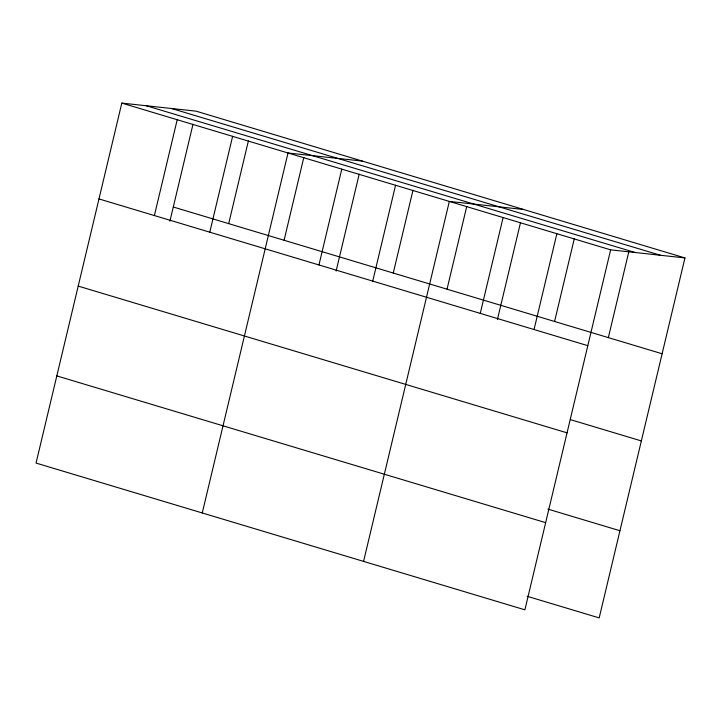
<?xml version="1.0" encoding="UTF-8"?>
<svg xmlns="http://www.w3.org/2000/svg" width="721" height="721" viewBox="0 0 721 721"><rect width="100%" height="100%" fill="white"/><g stroke="black" fill="none" stroke-linecap="round" stroke-linejoin="round"><path stroke-width="1.08" d="M684.95 257.929L196.112 111.178L121.813 103.094L36.05 463.071L524.888 609.822L610.642 249.845L684.95 257.929L599.187 617.906L527.141 596.276M154.384 215.561L177.213 119.722M169.913 221.176L193.003 124.246M209.784 232.189L232.613 136.359M228.683 223.645L248.403 140.874M202.259 512.964L288.012 152.987L362.321 161.071M284.083 240.273L303.802 157.511M318.952 264.967L341.781 169.129M336.112 271.069L359.202 174.14M372.73 281.109L395.559 185.27M393.26 273.052L412.98 190.281M363.573 561.398L449.327 201.42L523.635 209.505M447.029 289.193L466.748 206.422M480.267 313.392L503.105 217.562M497.427 319.493L520.517 222.573M534.045 329.533L556.873 233.703M554.575 321.476L574.295 238.714M608.344 337.617L628.847 251.584M171.589 108.511L660.427 255.261M146.327 105.762L635.165 252.512M121.813 103.094L610.642 249.845M173.283 207.008L662.121 353.759M98.975 198.924L587.813 345.674M570.374 419.622L641.357 440.928M78.21 286.093L567.048 432.843M547.906 509.107L619.961 530.737M56.815 375.902L545.653 522.653"/></g></svg>
